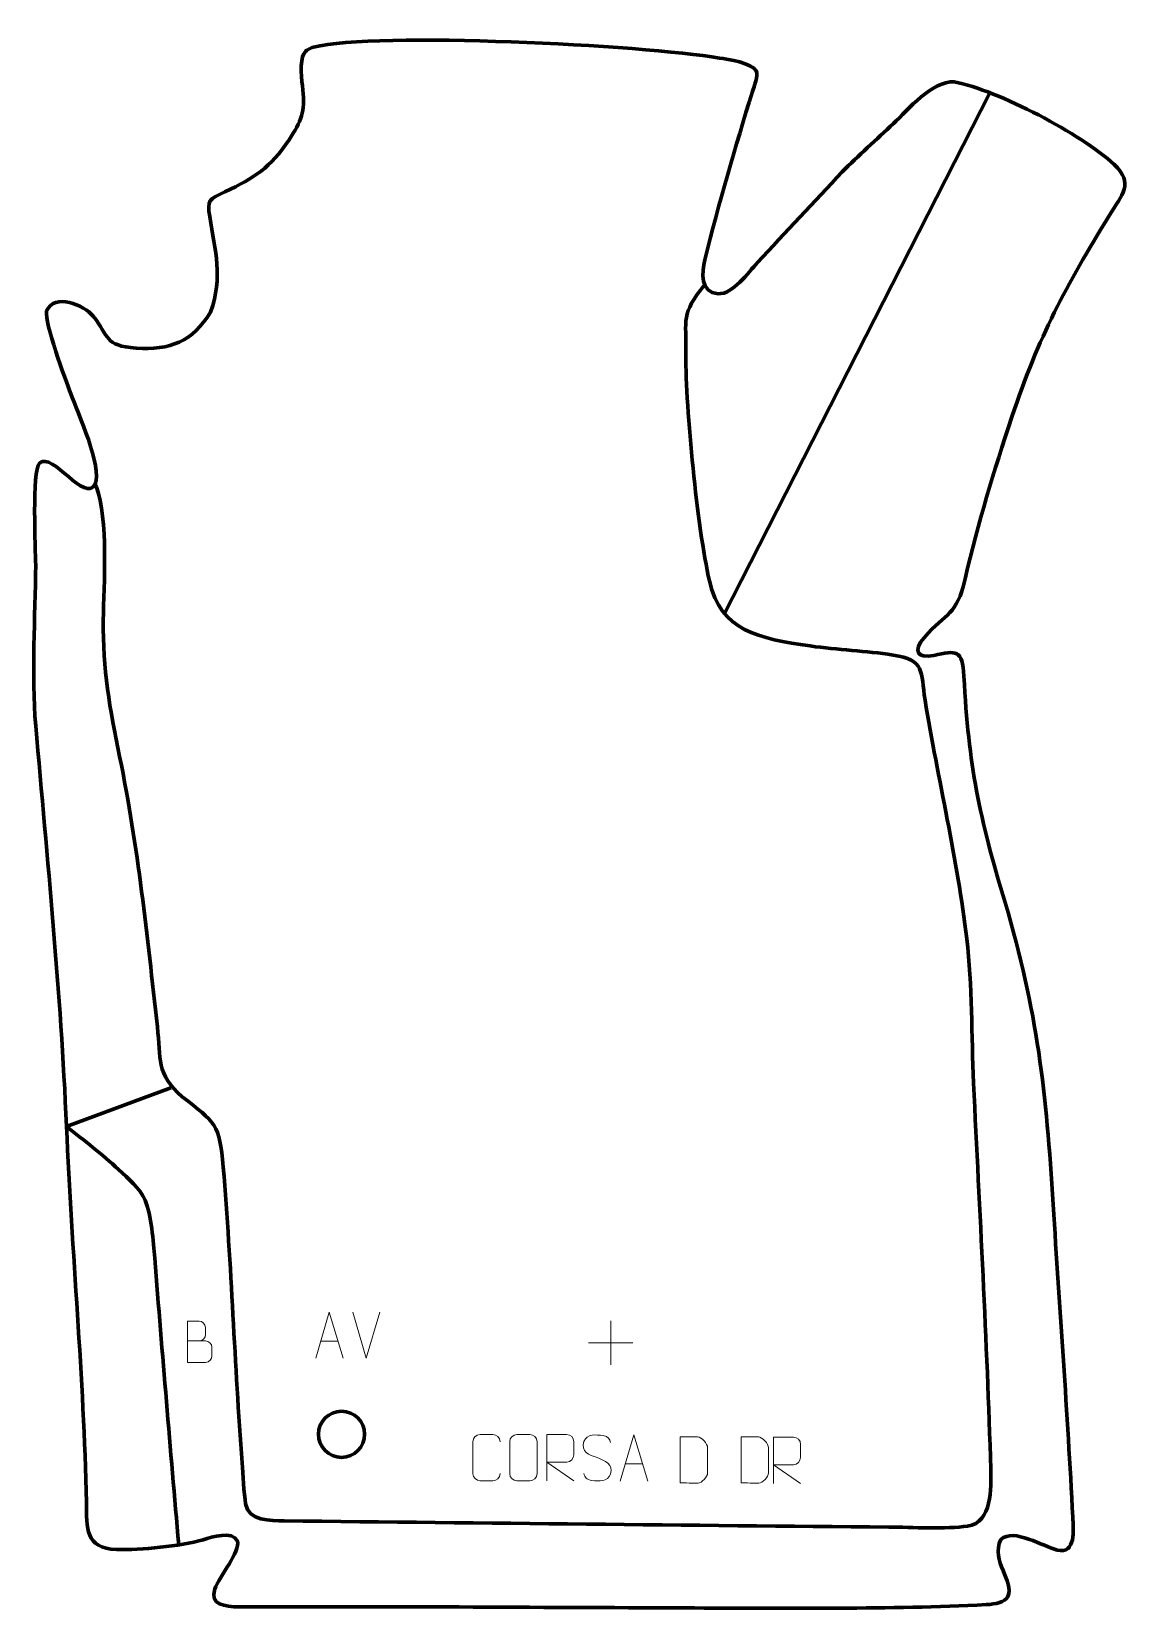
# Model space of a CAD drawing. Header units: millimetres. Extents: x 925 to 1523, y -65 to 791.
import ezdxf

# ---------------------------------------------------------------- set-up
doc = ezdxf.new("R2010")
doc.units = ezdxf.units.MM
doc.header["$MEASUREMENT"] = 0
doc.layers.add('layer 2', color=7, linetype='Continuous')
doc.layers.add('layer 3', color=7, linetype='Continuous')

msp = doc.modelspace()

# ---------------------------------------------------------------- linework, layer by layer
at = {"layer": 'layer 2', "color": 142, "lineweight": 200}
msp.add_ellipse((1093.2559, 30.334), major_axis=(0, 12.5), ratio=1, dxfattribs=at)
at = {"layer": 'layer 2', "color": 140, "lineweight": 158}
for points in [[(1300.3641, 474.371), (1300.3641, 474.371), (1444.5823, 757.399), (1444.5823, 757.399)], [(1000.7888, 218.1222), (1000.7888, 218.1222), (944.1723, 197.1201), (944.1723, 197.1201)]]:
    msp.add_open_spline(points, degree=3, dxfattribs=at)
for points, knots in [([(1290.0566, 653.3003), (1276.9658, 636.9749), (1280.2691, 635.2168), (1279.8383, 615.4431), (1279.8383, 615.4431), (1279.8538, 585.886), (1285.9913, 521.8256), (1292.6416, 492.7757), (1292.6416, 492.7757), (1298.8324, 465.7371), (1319.0557, 461.6046), (1347.264, 457.5669), (1347.264, 457.5669), (1362.1229, 455.4401), (1377.5921, 454.8988), (1392.1568, 452.6472), (1392.1568, 452.6472), (1409.743, 449.9286), (1407.0357, 443.9304), (1409.5245, 428.2404), (1409.5245, 428.2404), (1416.5379, 385.4775), (1427.0815, 341.6012), (1432.1576, 298.8448), (1432.1576, 298.8448), (1435.1347, 273.7689), (1434.6631, 246.1583), (1435.8411, 220.6471), (1435.8411, 220.6471), (1439.0702, 150.9661), (1443.1103, 81.1143), (1445.1329, 11.403), (1445.1329, 11.403), (1445.426, 1.3004), (1445.9086, -17.4797), (1432.6107, -19.4235), (1432.6107, -19.4235), (1421.0119, -21.1189), (1402.2595, -20.0628), (1389.9177, -19.9591), (1389.9177, -19.9591), (1280.6627, -19.029), (1171.3848, -17.7437), (1062.1292, -16.5927), (1062.1292, -16.5927), (1054.9069, -16.5166), (1042.7751, -16.7023), (1041.2742, -7.4125), (1041.2742, -7.4125), (1040.2926, -1.3369), (1039.8776, 8.4364), (1039.3608, 14.9127), (1039.3608, 14.9127), (1035.2387, 68.249), (1033.6275, 121.8603), (1029.1573, 175.1071), (1029.1573, 175.1071), (1027.0647, 198.7948), (1024.826, 199.1853), (1006.9107, 213.289), (1006.9107, 213.289), (992.5242, 225.6044), (995.3844, 233.8045), (993.4297, 251.1637), (993.4297, 251.1637), (987.8042, 301.127), (983.1401, 348.142), (972.9713, 397.6123), (972.9713, 397.6123), (967.6619, 423.4419), (963.7708, 445.0307), (964.062, 471.6379), (964.062, 471.6379), (964.42, 490.541), (966.9232, 526.6344), (960.3859, 543.5551), (960.3859, 543.5551), (960.1522, 544.1601), (959.9155, 544.7641), (959.6796, 545.3683)], [0, 0, 0, 0, 0.04761905, 0.04761905, 0.04761905, 0.04761905, 0.0952381, 0.0952381, 0.0952381, 0.0952381, 0.14285714, 0.14285714, 0.14285714, 0.14285714, 0.19047619, 0.19047619, 0.19047619, 0.19047619, 0.23809524, 0.23809524, 0.23809524, 0.23809524, 0.28571429, 0.28571429, 0.28571429, 0.28571429, 0.33333333, 0.33333333, 0.33333333, 0.33333333, 0.38095238, 0.38095238, 0.38095238, 0.38095238, 0.42857143, 0.42857143, 0.42857143, 0.42857143, 0.47619048, 0.47619048, 0.47619048, 0.47619048, 0.52380952, 0.52380952, 0.52380952, 0.52380952, 0.57142857, 0.57142857, 0.57142857, 0.57142857, 0.61904762, 0.61904762, 0.61904762, 0.61904762, 0.66666667, 0.66666667, 0.66666667, 0.66666667, 0.71428571, 0.71428571, 0.71428571, 0.71428571, 0.76190476, 0.76190476, 0.76190476, 0.76190476, 0.80952381, 0.80952381, 0.80952381, 0.80952381, 0.85714286, 0.85714286, 0.85714286, 0.85714286, 0.9047619, 0.9047619, 0.9047619, 0.9047619, 1, 1, 1, 1]), ([(1004.9891, -29.596), (1000.4365, 22.1849), (996.1133, 73.9823), (991.9851, 125.7987), (991.9851, 125.7987), (991.2926, 134.5042), (990.1353, 149.2695), (986.8018, 157.1671), (986.8018, 157.1671), (983.7856, 163.6706), (977.5943, 168.958), (972.4161, 173.7728), (972.4161, 173.7728), (963.4984, 182.0711), (953.6917, 189.5237), (944.1723, 197.1201)], [0, 0, 0, 0, 0.2, 0.2, 0.2, 0.2, 0.4, 0.4, 0.4, 0.4, 0.6, 0.6, 0.6, 0.6, 1, 1, 1, 1])]:
    msp.add_open_spline(points, degree=3, knots=knots, dxfattribs=at)
at = {"layer": 'layer 2', "color": 250, "lineweight": 9}
for points, knots in [([(1079.2405, 71.6344), (1079.2405, 71.6344), (1086.6115, 96.5879), (1086.6115, 96.5879), (1086.6115, 96.5879), (1086.6115, 96.5879), (1094.1814, 71.6344), (1094.1814, 71.6344)], [0, 0, 0, 0, 0.33333333, 0.33333333, 0.33333333, 0.33333333, 1, 1, 1, 1]), ([(1009.71, 80.9361), (1012.969, 80.9365), (1016.2284, 80.9365), (1019.4881, 80.9361), (1019.4881, 80.9361), (1021.2574, 80.9206), (1022.9803, 79.3656), (1022.9803, 77.5298), (1022.9803, 77.5298), (1022.98, 76.519), (1022.98, 73.7877), (1022.9803, 72.7766), (1022.9803, 72.7766), (1022.9962, 71.1125), (1021.6149, 69.3087), (1019.5355, 69.3239), (1019.5355, 69.3239), (1016.2755, 69.3242), (1013.0158, 69.3242), (1009.7565, 69.3239), (1009.7565, 69.3239), (1009.7565, 76.7743), (1009.7565, 84.2244), (1009.7565, 91.6742), (1009.7565, 91.6742), (1011.8826, 91.6742), (1014.009, 91.6742), (1016.1355, 91.6742), (1016.1355, 91.6742), (1017.641, 91.69), (1019.519, 89.9788), (1019.5349, 88.2211), (1019.5349, 88.2211), (1019.5345, 86.3705), (1019.5345, 86.2398), (1019.5349, 84.3889), (1019.5349, 84.3889), (1019.5503, 82.5383), (1017.8894, 80.9206), (1016.089, 80.9361)], [0, 0, 0, 0, 0.09090909, 0.09090909, 0.09090909, 0.09090909, 0.18181818, 0.18181818, 0.18181818, 0.18181818, 0.27272727, 0.27272727, 0.27272727, 0.27272727, 0.36363636, 0.36363636, 0.36363636, 0.36363636, 0.45454545, 0.45454545, 0.45454545, 0.45454545, 0.54545455, 0.54545455, 0.54545455, 0.54545455, 0.63636364, 0.63636364, 0.63636364, 0.63636364, 0.72727273, 0.72727273, 0.72727273, 0.72727273, 0.81818182, 0.81818182, 0.81818182, 0.81818182, 1, 1, 1, 1]), ([(1179.2357, 9.0032), (1179.0959, 6.6798), (1177.4187, 5.2002), (1175.271, 5.1894), (1175.271, 5.1894), (1172.9391, 5.1898), (1170.6072, 5.1898), (1168.2757, 5.1894), (1168.2757, 5.1894), (1166.3507, 5.084), (1164.3786, 6.9685), (1164.3898, 8.9858), (1164.3898, 8.9858), (1164.3902, 14.7559), (1164.3902, 20.5256), (1164.3898, 26.2949), (1164.3898, 26.2949), (1164.394, 28.433), (1166.1407, 30.1522), (1168.2931, 30.1387), (1168.2931, 30.1387), (1170.6188, 30.1387), (1172.9449, 30.1387), (1175.271, 30.1387), (1175.271, 30.1387), (1177.2176, 30.1742), (1179.209, 28.6827), (1179.2357, 26.2451)], [0, 0, 0, 0, 0.125, 0.125, 0.125, 0.125, 0.25, 0.25, 0.25, 0.25, 0.375, 0.375, 0.375, 0.375, 0.5, 0.5, 0.5, 0.5, 0.625, 0.625, 0.625, 0.625, 0.75, 0.75, 0.75, 0.75, 1, 1, 1, 1]), ([(1188.2931, 30.1387), (1190.6188, 30.1387), (1192.9449, 30.1387), (1195.271, 30.1387), (1195.271, 30.1387), (1197.2176, 30.1743), (1199.209, 28.6827), (1199.2357, 26.2451), (1199.2357, 26.2451), (1199.2353, 20.4982), (1199.2353, 14.7509), (1199.2357, 9.0032), (1199.2357, 9.0032), (1199.0959, 6.6798), (1197.4187, 5.2002), (1195.271, 5.1894), (1195.271, 5.1894), (1192.9391, 5.1898), (1190.6072, 5.1898), (1188.2757, 5.1894), (1188.2757, 5.1894), (1186.3507, 5.084), (1184.3786, 6.9685), (1184.3898, 8.9858), (1184.3898, 8.9858), (1184.3901, 14.7559), (1184.3901, 20.5256), (1184.3898, 26.2949), (1184.3898, 26.2949), (1184.394, 28.433), (1186.1407, 30.1522), (1188.2931, 30.1387)], [0, 0, 0, 0, 0.11111111, 0.11111111, 0.11111111, 0.11111111, 0.22222222, 0.22222222, 0.22222222, 0.22222222, 0.33333333, 0.33333333, 0.33333333, 0.33333333, 0.44444444, 0.44444444, 0.44444444, 0.44444444, 0.55555556, 0.55555556, 0.55555556, 0.55555556, 0.66666667, 0.66666667, 0.66666667, 0.66666667, 0.77777778, 0.77777778, 0.77777778, 0.77777778, 1, 1, 1, 1]), ([(1204.4807, 5.1855), (1204.4807, 5.1855), (1204.4807, 30.139), (1204.4807, 30.139), (1204.4807, 30.139), (1208.0755, 30.139), (1211.671, 30.139), (1215.2662, 30.139), (1215.2662, 30.139), (1217.5915, 30.1013), (1219.1488, 28.6113), (1219.1447, 26.2449), (1219.1447, 26.2449), (1219.1443, 24.2094), (1219.1443, 21.15), (1219.1447, 19.114), (1219.1447, 19.114), (1219.1382, 17.2385), (1217.3259, 15.2967), (1215.3164, 15.2776), (1215.3164, 15.2776), (1215.3164, 15.2776), (1204.4807, 15.2776), (1204.4807, 15.2776), (1204.4807, 15.2776), (1204.4807, 15.2776), (1219.1354, 5.1855), (1219.1354, 5.1855)], [0, 0, 0, 0, 0.125, 0.125, 0.125, 0.125, 0.25, 0.25, 0.25, 0.25, 0.375, 0.375, 0.375, 0.375, 0.5, 0.5, 0.5, 0.5, 0.625, 0.625, 0.625, 0.625, 0.75, 0.75, 0.75, 0.75, 1, 1, 1, 1]), ([(1231.8128, 17.6623), (1227.5645, 19.1327), (1222.6564, 20.9285), (1224.6615, 26.4488), (1224.6615, 26.4488), (1226.165, 30.5887), (1231.3786, 30.2002), (1234.9822, 29.5991), (1234.9822, 29.5991), (1237.8428, 29.1219), (1238.7075, 27.9087), (1239.0181, 25.8246)], [0, 0, 0, 0, 0.25, 0.25, 0.25, 0.25, 0.5, 0.5, 0.5, 0.5, 1, 1, 1, 1]), ([(1244.3369, 5.0117), (1244.3369, 5.0117), (1251.7079, 29.9652), (1251.7079, 29.9652), (1251.7079, 29.9652), (1251.7079, 29.9652), (1259.2778, 5.0117), (1259.2778, 5.0117)], [0, 0, 0, 0, 0.33333333, 0.33333333, 0.33333333, 0.33333333, 1, 1, 1, 1]), ([(1276.844, 3.9384), (1279.1758, 3.9388), (1284.126, 3.9148), (1286.4575, 3.9145), (1286.4575, 3.9145), (1288.3825, 3.8091), (1291.7011, 7.3507), (1291.6899, 9.368), (1291.6899, 9.368), (1291.6895, 15.1381), (1291.6895, 17.3078), (1291.6899, 23.0771), (1291.6899, 23.0771), (1291.6856, 25.2152), (1288.3111, 28.8753), (1286.1587, 28.8618), (1286.1587, 28.8618), (1283.833, 28.8618), (1279.1087, 28.8618), (1276.7826, 28.8618), (1276.7826, 28.8618), (1276.783, 23.1149), (1276.8443, 9.6857), (1276.844, 3.9384)], [0, 0, 0, 0, 0.14285714, 0.14285714, 0.14285714, 0.14285714, 0.28571429, 0.28571429, 0.28571429, 0.28571429, 0.42857143, 0.42857143, 0.42857143, 0.42857143, 0.57142857, 0.57142857, 0.57142857, 0.57142857, 0.71428571, 0.71428571, 0.71428571, 0.71428571, 1, 1, 1, 1]), ([(1309.844, 3.9384), (1312.1758, 3.9388), (1317.126, 3.9148), (1319.4575, 3.9145), (1319.4575, 3.9145), (1321.3825, 3.8091), (1324.7011, 7.3507), (1324.6899, 9.368), (1324.6899, 9.368), (1324.6895, 15.1381), (1324.6895, 17.3078), (1324.6899, 23.0771), (1324.6899, 23.0771), (1324.6856, 25.2152), (1321.3111, 28.8753), (1319.1587, 28.8618), (1319.1587, 28.8618), (1316.833, 28.8618), (1312.1087, 28.8618), (1309.7826, 28.8618), (1309.7826, 28.8618), (1309.783, 23.1149), (1309.8443, 9.6857), (1309.844, 3.9384)], [0, 0, 0, 0, 0.14285714, 0.14285714, 0.14285714, 0.14285714, 0.28571429, 0.28571429, 0.28571429, 0.28571429, 0.42857143, 0.42857143, 0.42857143, 0.42857143, 0.57142857, 0.57142857, 0.57142857, 0.57142857, 0.71428571, 0.71428571, 0.71428571, 0.71428571, 1, 1, 1, 1]), ([(1327.3576, 3.7458), (1327.3576, 3.7458), (1327.3576, 28.6993), (1327.3576, 28.6993), (1327.3576, 28.6993), (1330.9524, 28.6993), (1334.5479, 28.6993), (1338.1431, 28.6993), (1338.1431, 28.6993), (1340.4684, 28.6616), (1342.0257, 27.1716), (1342.0216, 24.8052), (1342.0216, 24.8052), (1342.0212, 22.7697), (1342.0212, 19.7103), (1342.0216, 17.6743), (1342.0216, 17.6743), (1342.0151, 15.7988), (1340.2028, 13.857), (1338.1933, 13.8379), (1338.1933, 13.8379), (1338.1933, 13.8379), (1327.3576, 13.8379), (1327.3576, 13.8379), (1327.3576, 13.8379), (1327.3576, 13.8379), (1342.0123, 3.7458), (1342.0123, 3.7458)], [0, 0, 0, 0, 0.125, 0.125, 0.125, 0.125, 0.25, 0.25, 0.25, 0.25, 0.375, 0.375, 0.375, 0.375, 0.5, 0.5, 0.5, 0.5, 0.625, 0.625, 0.625, 0.625, 0.75, 0.75, 0.75, 0.75, 1, 1, 1, 1]), ([(1231.8128, 17.6622), (1235.8314, 16.0155), (1240.8609, 14.1272), (1239.0269, 8.7669), (1239.0269, 8.7669), (1237.5671, 4.5005), (1232.6563, 4.7572), (1228.9302, 5.3119), (1228.9302, 5.3119), (1226.1802, 5.7217), (1224.9593, 6.9352), (1224.5813, 9.0474)], [0, 0, 0, 0, 0.25, 0.25, 0.25, 0.25, 0.5, 0.5, 0.5, 0.5, 1, 1, 1, 1])]:
    msp.add_open_spline(points, degree=3, knots=knots, dxfattribs=at)
for points in [[(1106.6, 71.6271), (1106.6, 71.6271), (1099.2782, 96.5807), (1099.2782, 96.5807)], [(1113.9219, 96.5807), (1113.9219, 96.5807), (1106.6001, 71.6271), (1106.6001, 71.6271)], [(1239.1798, 91.8718), (1239.1798, 91.8718), (1239.1798, 67.8939), (1239.1798, 67.8939)], [(1081.9631, 80.8838), (1081.9631, 80.8838), (1091.4588, 80.8838), (1091.4588, 80.8838)], [(1227.1909, 79.8828), (1227.1909, 79.8828), (1251.1688, 79.8828), (1251.1688, 79.8828)], [(1247.0595, 14.2611), (1247.0595, 14.2611), (1256.5552, 14.2611), (1256.5552, 14.2611)]]:
    msp.add_open_spline(points, degree=3, dxfattribs=at)
at = {"layer": 'layer 3', "color": 242, "lineweight": 158}
msp.add_open_spline([(1290.1269, 666.8838), (1288.4639, 660.1126), (1287.5377, 648.9167), (1297.4175, 648.438), (1297.4175, 648.438), (1305.361, 648.0532), (1313.5838, 659.8694), (1318.7384, 665.4386), (1318.7384, 665.4386), (1333.9227, 681.8341), (1349.2906, 698.243), (1364.6751, 714.45), (1364.6751, 714.45), (1373.1107, 723.1828), (1383.3995, 732.1461), (1392.366, 740.6307), (1392.366, 740.6307), (1400.3633, 748.3898), (1413.3926, 763.8961), (1425.3551, 763.305), (1425.3551, 763.305), (1449.0796, 758.7136), (1494.3415, 734.9234), (1511.961, 718.5237), (1511.961, 718.5237), (1523.0141, 708.2359), (1516.2635, 701.998), (1509.4879, 691.1064), (1509.4879, 691.1064), (1485.6411, 652.1097), (1471.2177, 625.545), (1456.6192, 581.7907), (1456.6192, 581.7907), (1446.6505, 551.8488), (1438.4239, 524.7545), (1431.2511, 493.9553), (1431.2511, 493.9553), (1426.4684, 473.4187), (1421.3053, 476.265), (1408.9864, 462.0042), (1408.9864, 462.0042), (1403.057, 455.1401), (1405.1872, 450.5172), (1414.19, 452.4718), (1414.19, 452.4718), (1426.4596, 455.1357), (1429.7962, 455.7892), (1430.5776, 441.1433), (1430.5776, 441.1433), (1433.0477, 393.039), (1439.0805, 364.3957), (1452.8777, 318.4984), (1452.8777, 318.4984), (1470.4551, 259.7403), (1475.2149, 215.4775), (1478.9592, 154.7907), (1478.9592, 154.7907), (1482.4648, 98.3202), (1486.7423, 41.8963), (1489.5921, -14.6139), (1489.5921, -14.6139), (1489.9264, -21.2429), (1491.4454, -34.9422), (1481.1356, -32.3967), (1481.1356, -32.3967), (1473.8136, -30.5888), (1457.4006, -20.216), (1450.6362, -26.715), (1450.6362, -26.715), (1444.7812, -38.3513), (1458.3142, -49.46), (1454.3653, -57.5001), (1454.3653, -57.5001), (1452.802, -60.683), (1447.9416, -61.7401), (1442.678, -61.9996), (1442.678, -61.9996), (1390.0407, -64.595), (1335.7766, -63.9665), (1279.1987, -63.7739), (1279.1987, -63.7739), (1198.36, -63.4988), (1114.4499, -62.8732), (1037.8984, -63.2443), (1037.8984, -63.2443), (1029.8547, -63.2832), (1021.5805, -61.7384), (1024.6143, -53.466), (1024.6143, -53.466), (1027.0903, -46.7149), (1038.5317, -32.9496), (1036.8316, -27.5576), (1036.8316, -27.5576), (1033.99, -21.6085), (1023.0329, -25.4247), (1018.3214, -26.8166), (1018.3214, -26.8166), (1005.3664, -30.3649), (984.7429, -32.489), (971.317, -32.0732), (971.317, -32.0732), (953.9909, -31.5365), (955.1804, -20.5121), (954.9704, -6.7007), (954.9704, -6.7007), (953.5412, 61.1549), (947.0771, 129.1792), (944.1723, 197.1201), (944.1723, 197.1201), (941.0015, 269.7253), (933.8233, 341.9431), (927.465, 414.3086), (927.465, 414.3086), (925.2258, 442.3684), (927.1496, 473.0674), (927.4566, 501.4563), (927.4566, 501.4563), (927.3731, 509.7091), (925.3719, 552.6273), (929.4896, 556.6012), (929.4896, 556.6012), (936.4648, 563.3327), (954.3593, 534.2548), (959.6796, 545.3683), (959.6796, 545.3683), (963.8507, 554.0813), (950.1172, 584.4192), (946.503, 594.213), (946.503, 594.213), (943.6135, 602.0601), (932.0079, 632.5931), (933.4003, 639.1509), (933.4003, 639.1509), (937.7384, 649.1302), (953.5207, 642.3735), (958.6245, 636.3094), (958.6245, 636.3094), (967.6024, 625.0239), (964.3487, 620.424), (981.9833, 618.9115), (981.9833, 618.9115), (1000.0416, 617.8294), (1012.6764, 622.407), (1022.2294, 638.5116), (1022.2294, 638.5116), (1029.1457, 657.8208), (1024.782, 671.3415), (1021.7799, 690.2355), (1021.7799, 690.2355), (1020.3384, 699.3075), (1021.3352, 699.5856), (1030.0639, 703.6996), (1030.0639, 703.6996), (1046.1308, 711.3052), (1054.5793, 716.7511), (1064.7826, 731.8216), (1064.7826, 731.8216), (1071.4232, 742.2424), (1073.6801, 746.9676), (1072.2887, 759.0412), (1072.2887, 759.0412), (1071.7732, 763.6883), (1070.3849, 774.6654), (1072.8359, 778.5246), (1072.8359, 778.5246), (1074.125, 780.5544), (1075.9839, 781.5687), (1078.0918, 782.0886), (1078.0918, 782.0886), (1112.3824, 790.5472), (1255.8515, 783.2445), (1298.1681, 776.1864), (1298.1681, 776.1864), (1302.5005, 775.4638), (1315.9213, 773.5285), (1317.9188, 769.2876), (1317.9188, 769.2876), (1319.2425, 766.4775), (1316.851, 761.0061), (1315.9198, 757.9747), (1315.9198, 757.9747), (1306.6655, 727.8486), (1297.6624, 697.4877), (1290.1269, 666.8838)], degree=3, knots=[0, 0, 0, 0, 0.0212766, 0.0212766, 0.0212766, 0.0212766, 0.04255319, 0.04255319, 0.04255319, 0.04255319, 0.06382979, 0.06382979, 0.06382979, 0.06382979, 0.08510638, 0.08510638, 0.08510638, 0.08510638, 0.10638298, 0.10638298, 0.10638298, 0.10638298, 0.12765957, 0.12765957, 0.12765957, 0.12765957, 0.14893617, 0.14893617, 0.14893617, 0.14893617, 0.17021277, 0.17021277, 0.17021277, 0.17021277, 0.19148936, 0.19148936, 0.19148936, 0.19148936, 0.21276596, 0.21276596, 0.21276596, 0.21276596, 0.23404255, 0.23404255, 0.23404255, 0.23404255, 0.25531915, 0.25531915, 0.25531915, 0.25531915, 0.27659574, 0.27659574, 0.27659574, 0.27659574, 0.29787234, 0.29787234, 0.29787234, 0.29787234, 0.31914894, 0.31914894, 0.31914894, 0.31914894, 0.34042553, 0.34042553, 0.34042553, 0.34042553, 0.36170213, 0.36170213, 0.36170213, 0.36170213, 0.38297872, 0.38297872, 0.38297872, 0.38297872, 0.40425532, 0.40425532, 0.40425532, 0.40425532, 0.42553191, 0.42553191, 0.42553191, 0.42553191, 0.44680851, 0.44680851, 0.44680851, 0.44680851, 0.46808511, 0.46808511, 0.46808511, 0.46808511, 0.4893617, 0.4893617, 0.4893617, 0.4893617, 0.5106383, 0.5106383, 0.5106383, 0.5106383, 0.53191489, 0.53191489, 0.53191489, 0.53191489, 0.55319149, 0.55319149, 0.55319149, 0.55319149, 0.57446809, 0.57446809, 0.57446809, 0.57446809, 0.59574468, 0.59574468, 0.59574468, 0.59574468, 0.61702128, 0.61702128, 0.61702128, 0.61702128, 0.63829787, 0.63829787, 0.63829787, 0.63829787, 0.65957447, 0.65957447, 0.65957447, 0.65957447, 0.68085106, 0.68085106, 0.68085106, 0.68085106, 0.70212766, 0.70212766, 0.70212766, 0.70212766, 0.72340426, 0.72340426, 0.72340426, 0.72340426, 0.74468085, 0.74468085, 0.74468085, 0.74468085, 0.76595745, 0.76595745, 0.76595745, 0.76595745, 0.78723404, 0.78723404, 0.78723404, 0.78723404, 0.80851064, 0.80851064, 0.80851064, 0.80851064, 0.82978723, 0.82978723, 0.82978723, 0.82978723, 0.85106383, 0.85106383, 0.85106383, 0.85106383, 0.87234043, 0.87234043, 0.87234043, 0.87234043, 0.89361702, 0.89361702, 0.89361702, 0.89361702, 0.91489362, 0.91489362, 0.91489362, 0.91489362, 0.93617021, 0.93617021, 0.93617021, 0.93617021, 0.95744681, 0.95744681, 0.95744681, 0.95744681, 1, 1, 1, 1], dxfattribs=at)

doc.saveas('drawing.dxf')
